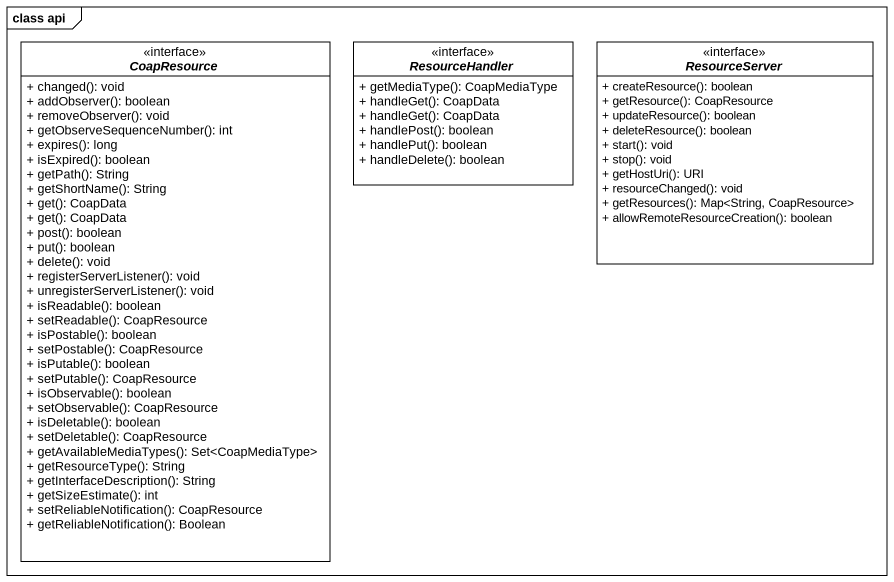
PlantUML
@startuml
mainframe class api
hide circle
hide empty members
skinparam classAttributeIconSize 0
interface CoapResource <<interface>> {
  + changed(): void
  + addObserver(): boolean
  + removeObserver(): void
  + getObserveSequenceNumber(): int
  + expires(): long
  + isExpired(): boolean
  + getPath(): String
  + getShortName(): String
  + get(): CoapData
  + get(): CoapData
  + post(): boolean
  + put(): boolean
  + delete(): void
  + registerServerListener(): void
  + unregisterServerListener(): void
  + isReadable(): boolean
  + setReadable(): CoapResource
  + isPostable(): boolean
  + setPostable(): CoapResource
  + isPutable(): boolean
  + setPutable(): CoapResource
  + isObservable(): boolean
  + setObservable(): CoapResource
  + isDeletable(): boolean
  + setDeletable(): CoapResource
  + getAvailableMediaTypes(): Set<CoapMediaType>
  + getResourceType(): String
  + getInterfaceDescription(): String
  + getSizeEstimate(): int
  + setReliableNotification(): CoapResource
  + getReliableNotification(): Boolean
}
interface ResourceHandler <<interface>> {
  + getMediaType(): CoapMediaType
  + handleGet(): CoapData
  + handleGet(): CoapData
  + handlePost(): boolean
  + handlePut(): boolean
  + handleDelete(): boolean
}
interface ResourceServer <<interface>> {
  + createResource(): boolean
  + getResource(): CoapResource
  + updateResource(): boolean
  + deleteResource(): boolean
  + start(): void
  + stop(): void
  + getHostUri(): URI
  + resourceChanged(): void
  + getResources(): Map<String, CoapResource>
  + allowRemoteResourceCreation(): boolean
}
@enduml
